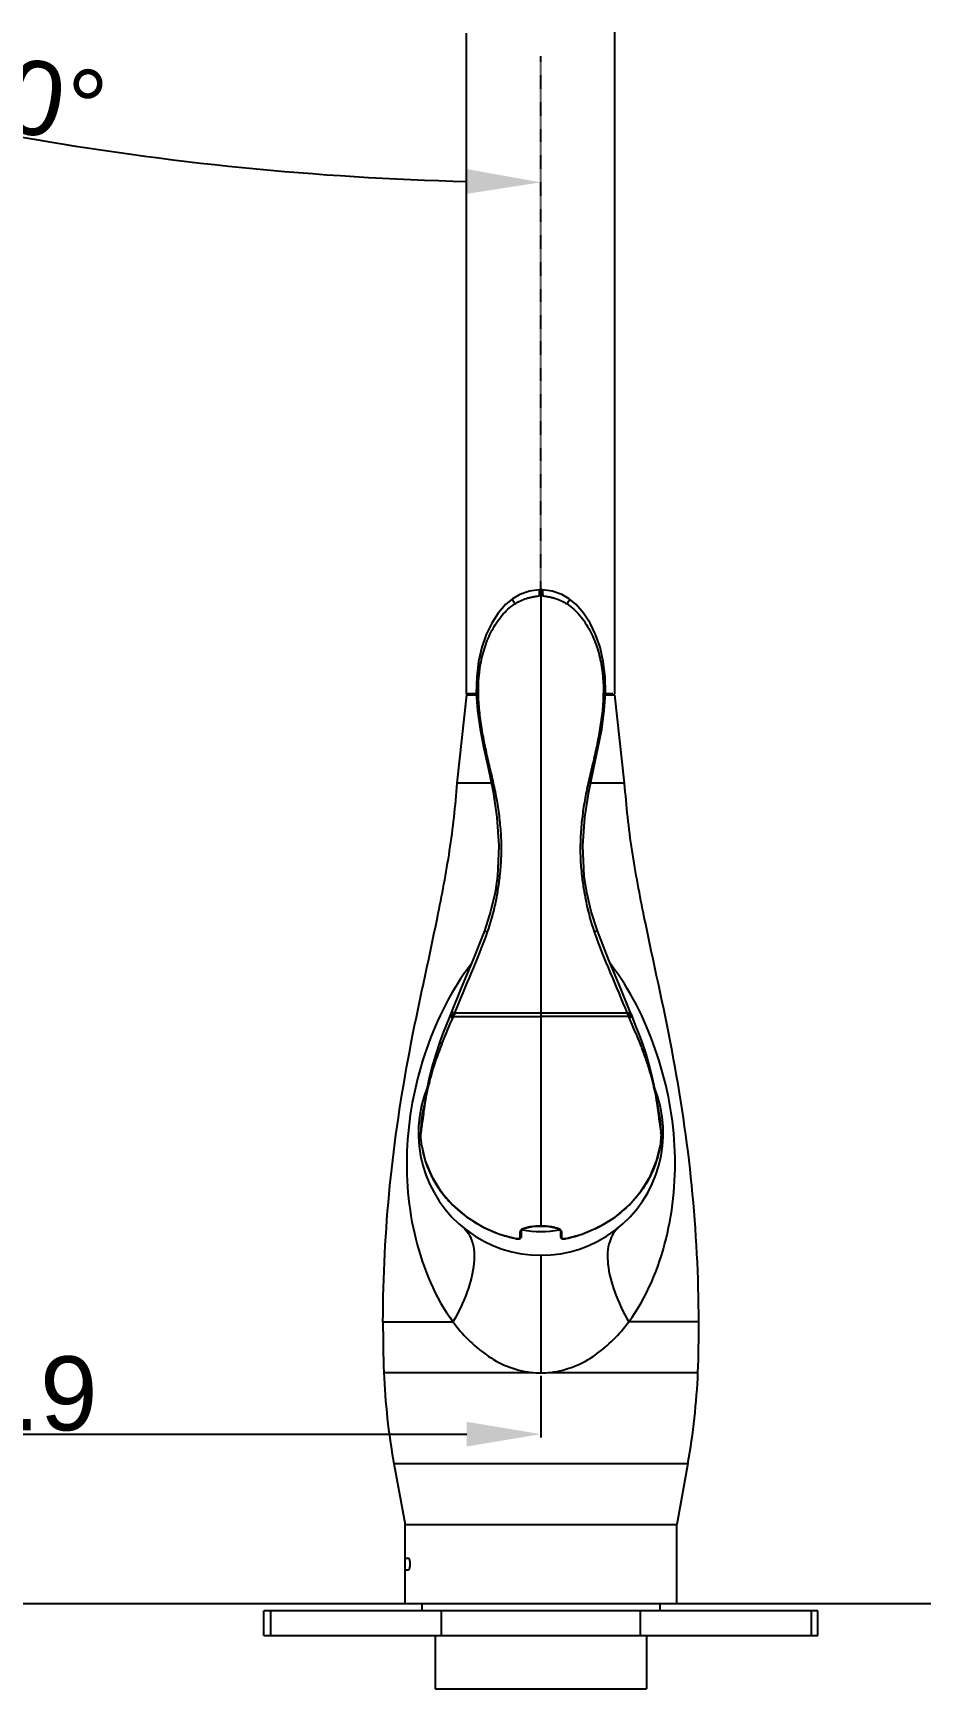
# Model space of a CAD drawing. Header units: millimetres. Extents: x 19562 to 20987, y -3943 to -2935.
# Drawn here: x 19963.9 to 20143.7, y -3484.1 to -3148.8 of the extents above; entities that cross this region are included whole.
import ezdxf

# ---------------------------------------------------------------- set-up
doc = ezdxf.new("R2010")
doc.units = ezdxf.units.MM
doc.header["$LTSCALE"] = 0.1
doc.linetypes.add('CENTER', pattern=[0.6, 0.375, -0.075, 0.075, -0.075])
doc.layers.add('02___PRT_ALL_AXES', color=7, linetype='Continuous')
doc.styles.get("Standard").update_dxf_attribs({"font": 'arial.ttf'})
doc.dimstyles.new('A4', dxfattribs={"dimtxt": 4, "dimasz": 3.5, "dimexe": 0.7, "dimexo": 0.625, "dimgap": 0.5, "dimtad": 1, "dimdec": 1, "dimdsep": 46, "dimtxsty": 'Standard', "dimcen": 2.5, "dimclrd": 5, "dimclre": 5, "dimclrt": 7, "dimadec": 3, "dimazin": 2, "dimtfac": 1, "dimtdec": 1, "dimtmove": 0, "dimatfit": 3, "dimfxl": 0, "dimarcsym": 0})

# ---------------------------------------------------------------- blocks, each defined once
blk = doc.blocks.new('*D382')
at = {"color": 3, "lineweight": -2}
blk.add_arc((20066.73, -2571.96), 607.08, 251.41572, 268.58428, dxfattribs=at)
at = {"color": 3}
for points in [[(19872.43, -3149.75), (19874.08, -3145.03), (19859.1, -3142.43)], [(20051.76, -3176.36), (20051.7, -3181.36), (20066.73, -3179.04)]]:
    blk.add_solid(points, dxfattribs=at)
at = {"layer": 'Defpoints', "color": 0}
for p in [(19877.47, -3091.95), (20066.73, -3153.41), (19926.73, -3162.68), (19820, -3249.85), (20066.73, -3262.8)]:
    blk.add_point(p, dxfattribs=at)
at = {"color": 3, "insert": (19962.73, -3161.78), "char_height": 15, "attachment_point": 5, "rotation": 350}
blk.add_mtext('20°', dxfattribs=at)
blk = doc.blocks.new('dfewtt')
at = {"color": 7, "linetype": 'Continuous'}
for p, q in [((14817.01, -1354.21), (14817.01, -1349.21)), ((14929.19, -1349.21), (14817.01, -1349.21)), ((14818.33, -1349.21), (14818.33, -1354.21)), ((14852.99, -1354.21), (14852.99, -1349.21)), ((14893.21, -1349.21), (14893.21, -1354.21)), ((14927.86, -1354.21), (14927.86, -1349.21)), ((14929.19, -1354.21), (14929.19, -1349.21)), ((14817.01, -1354.21), (14929.19, -1354.21)), ((14851.7, -1354.21), (14851.7, -1365.01)), ((14894.5, -1354.21), (14894.5, -1365.01)), ((14851.7, -1365.01), (14894.5, -1365.01))]:
    blk.add_line(p, q, dxfattribs=at)
blk = doc.blocks.new('*D379')
at = {"color": 3, "lineweight": -2}
for p, q in [((19834.8, -3209.8), (19834.8, -3433.24)), ((20066.72, -3420.76), (20066.72, -3433.24)), ((19849.8, -3432.54), (20051.72, -3432.54))]:
    blk.add_line(p, q, dxfattribs=at)
at = {"color": 3}
for points in [[(19849.8, -3430.04), (19849.8, -3435.04), (19834.8, -3432.54)], [(20051.72, -3430.04), (20051.72, -3435.04), (20066.72, -3432.54)]]:
    blk.add_solid(points, dxfattribs=at)
at = {"layer": 'Defpoints', "color": 0}
for p in [(19834.8, -3209.17), (20066.72, -3420.13), (20066.72, -3432.54)]:
    blk.add_point(p, dxfattribs=at)
at = {"color": 3, "insert": (19950.76, -3424.38), "char_height": 15, "attachment_point": 5}
blk.add_mtext('231.9', dxfattribs=at)
blk = doc.blocks.new('*D380')
at = {"color": 3, "lineweight": -2}
for p, q in [((19834.18, -3466.82), (19802.58, -3466.82)), ((19803.28, -3481.82), (19803.28, -3646.13)), ((20168.89, -3661.13), (19802.58, -3661.13))]:
    blk.add_line(p, q, dxfattribs=at)
at = {"color": 3}
for points in [[(19800.78, -3481.82), (19805.78, -3481.82), (19803.28, -3466.82)], [(19800.78, -3646.13), (19805.78, -3646.13), (19803.28, -3661.13)]]:
    blk.add_solid(points, dxfattribs=at)
at = {"layer": 'Defpoints', "color": 0}
for p in [(19834.8, -3466.82), (19803.28, -3661.13), (20169.52, -3661.13)]:
    blk.add_point(p, dxfattribs=at)
at = {"color": 3, "insert": (19794.43, -3563.98), "char_height": 15, "attachment_point": 5, "rotation": 90}
blk.add_mtext('500{\\fGulim|b0|i0|c129|p50;mm이하}', dxfattribs=at)

msp = doc.modelspace()

# ---------------------------------------------------------------- linework, layer by layer
at = {"color": 7, "linetype": 'Continuous'}
for p, q in [((20051.67, -3282.62), (20051.67, -3148.82)), ((20081.67, -3282.62), (20081.67, -3148.63)), ((20061.01, -3263.36), (20061.01, -3263.36)), ((20066.73, -3262.8), (20066.73, -3296.31)), ((20072.45, -3263.36), (20072.45, -3263.36)), ((20052.05, -3282.62), (20051.67, -3282.62)), ((20053.17, -3282.62), (20052.05, -3282.62)), ((20053.61, -3282.62), (20053.17, -3282.62)), ((20080.19, -3282.62), (20079.84, -3282.62)), ((20081.29, -3282.62), (20080.19, -3282.62)), ((20049.77, -3300.73), (20051.73, -3282.82)), ((20051.73, -3282.82), (20053.69, -3282.82)), ((20079.77, -3282.82), (20081.73, -3282.82)), ((20083.69, -3300.73), (20081.73, -3282.82)), ((20066.73, -3296.31), (20066.73, -3329.75)), ((20056.69, -3300.73), (20049.77, -3300.73)), ((20083.69, -3300.73), (20076.77, -3300.73)), ((20066.73, -3329.75), (20066.73, -3347.05)), ((20048.4, -3347.58), (20048.27, -3347.92)), ((20048.5, -3347.32), (20048.4, -3347.58)), ((20048.63, -3346.99), (20048.5, -3347.32)), ((20048.63, -3346.99), (20048.63, -3346.99)), ((20066.73, -3347.31), (20049.27, -3347.31)), ((20066.73, -3347.05), (20066.73, -3347.31)), ((20066.73, -3347.31), (20066.73, -3347.96)), ((20084.19, -3347.31), (20066.73, -3347.31)), ((20066.73, -3347.96), (20066.73, -3379.56)), ((20084.83, -3346.99), (20084.83, -3346.98)), ((20084.96, -3347.32), (20084.83, -3346.99)), ((20085.06, -3347.58), (20084.96, -3347.32)), ((20085.19, -3347.92), (20085.06, -3347.58)), ((20042.7, -3369.29), (20042.68, -3369.42)), ((20042.72, -3369.32), (20042.7, -3369.45)), ((20042.74, -3369.12), (20042.72, -3369.31)), ((20042.72, -3369.31), (20042.72, -3369.32)), ((20090.72, -3369.16), (20090.74, -3369.29)), ((20090.74, -3369.29), (20090.76, -3369.45)), ((20090.76, -3369.28), (20090.78, -3369.43)), ((20091.05, -3371.63), (20091.04, -3371.51)), ((20042.61, -3374.19), (20042.61, -3374.18)), ((20042.61, -3374.18), (20042.61, -3374.2)), ((20090.85, -3374.19), (20090.85, -3374.18)), ((20090.85, -3374.18), (20090.85, -3374.2)), ((20066.73, -3379.56), (20066.73, -3390.4)), ((20061.69, -3392.94), (20061.69, -3392.93)), ((20062.49, -3391.62), (20062.49, -3392.84)), ((20062.73, -3391.43), (20062.73, -3392.65)), ((20062.73, -3391.43), (20062.73, -3391.44)), ((20066.73, -3390.42), (20066.73, -3390.4)), ((20070.73, -3391.43), (20070.73, -3391.44)), ((20070.73, -3391.43), (20070.73, -3392.65)), ((20070.96, -3392.84), (20070.97, -3391.62)), ((20071.77, -3392.94), (20071.77, -3392.93)), ((20066.73, -3396.32), (20066.73, -3420.13)), ((20034.76, -3409.82), (20048.94, -3409.82)), ((20098.7, -3409.82), (20084.52, -3409.82)), ((20034.94, -3420.02), (20064.69, -3420.02)), ((20068.71, -3420.02), (20098.52, -3420.02)), ((20036.97, -3438.48), (20096.49, -3438.48)), ((20036.97, -3438.48), (20039.23, -3450.82)), ((20096.49, -3438.48), (20094.23, -3450.82)), ((20039.23, -3450.82), (20094.23, -3450.82)), ((20039.23, -3457.62), (20039.9, -3457.62)), ((20039.23, -3460.02), (20039.23, -3457.62)), ((20039.23, -3460.02), (20039.9, -3460.02))]:
    msp.add_line(p, q, dxfattribs=at)
at = {"color": 1, "linetype": 'CENTER'}
msp.add_line((20066.73, -3262.8), (20066.73, -3153.41), dxfattribs=at)
msp.add_line((19792.6, -3466.82), (20411.45, -3466.82))
at = {"color": 7, "linetype": 'Continuous'}
for points in [[(20066.41, -3261.55), (20064.43, -3261.84), (20062.46, -3262.52), (20061.01, -3263.36)], [(20066.73, -3261.53), (20066.48, -3261.54), (20066.41, -3261.55)], [(20067.05, -3261.55), (20066.98, -3261.54), (20066.73, -3261.53)], [(20072.45, -3263.36), (20070.99, -3262.52), (20069.03, -3261.84), (20067.05, -3261.55)], [(20061.01, -3263.36), (20059.57, -3264.54), (20058.08, -3266.25), (20056.78, -3268.29), (20055.66, -3270.61), (20054.76, -3273.2), (20054.1, -3276.06), (20053.73, -3279.16), (20053.66, -3282.49), (20053.9, -3286.02), (20054.42, -3289.74), (20055.18, -3293.66), (20056.1, -3297.86), (20057.05, -3302.46), (20057.82, -3307.56), (20058.21, -3313.4), (20057.94, -3319.51)], [(20075.52, -3319.51), (20075.25, -3313.4), (20075.64, -3307.56), (20076.41, -3302.46), (20077.36, -3297.86), (20078.28, -3293.66), (20079.04, -3289.74), (20079.56, -3286.02), (20079.79, -3282.49), (20079.73, -3279.16), (20079.36, -3276.06), (20078.7, -3273.2), (20077.8, -3270.61), (20076.68, -3268.29), (20075.38, -3266.25), (20073.89, -3264.54), (20072.45, -3263.36)], [(20057.94, -3319.51), (20057.44, -3322.86), (20056.53, -3326.73), (20055.28, -3330.64)], [(20078.18, -3330.64), (20076.93, -3326.73), (20076.02, -3322.86), (20075.52, -3319.51)], [(20055.28, -3330.64), (20052.95, -3336.58), (20050.58, -3342.14), (20048.63, -3346.99)], [(20084.83, -3346.99), (20082.88, -3342.14), (20080.51, -3336.58), (20078.18, -3330.64)], [(20048.27, -3347.92), (20047.56, -3349.69), (20046.82, -3351.56), (20046.25, -3353.1)], [(20087.21, -3353.1), (20086.64, -3351.56), (20085.9, -3349.69), (20085.19, -3347.92)], [(20046.25, -3353.1), (20045.44, -3355.56), (20044.68, -3358.22), (20044.06, -3360.74), (20043.6, -3362.99), (20043.28, -3364.91), (20043.05, -3366.55), (20042.86, -3368), (20042.7, -3369.3)], [(20090.76, -3369.28), (20090.59, -3367.95), (20090.4, -3366.51), (20090.17, -3364.87), (20089.85, -3362.95), (20089.39, -3360.71), (20088.78, -3358.19), (20088.02, -3355.55), (20087.21, -3353.1)], [(20042.61, -3374.19), (20043.31, -3377.18), (20044.63, -3380.36), (20046.5, -3383.38), (20048.87, -3386.14), (20051.7, -3388.56), (20054.88, -3390.54), (20058.32, -3392.02), (20061.69, -3392.94)], [(20071.77, -3392.94), (20075.12, -3392.03), (20078.56, -3390.54), (20081.75, -3388.57), (20084.58, -3386.15), (20086.96, -3383.39), (20088.83, -3380.37), (20090.14, -3377.2), (20090.85, -3374.19)], [(20061.69, -3392.94), (20061.8, -3392.96), (20062.1, -3392.99), (20062.35, -3392.97)], [(20062.35, -3392.97), (20062.54, -3392.92), (20062.68, -3392.81), (20062.73, -3392.65)], [(20062.73, -3391.44), (20062.78, -3391.28), (20063.02, -3391.07), (20063.48, -3390.85), (20064.17, -3390.66), (20065.03, -3390.52), (20065.99, -3390.44), (20066.73, -3390.42)], [(20066.73, -3390.42), (20067.44, -3390.44), (20068.4, -3390.52), (20069.27, -3390.66), (20069.96, -3390.85), (20070.43, -3391.06), (20070.67, -3391.27), (20070.73, -3391.44)], [(20070.73, -3392.65), (20070.78, -3392.8), (20070.91, -3392.91), (20071.09, -3392.97)], [(20071.09, -3392.97), (20071.34, -3392.99), (20071.64, -3392.96), (20071.77, -3392.94)]]:
    msp.add_lwpolyline(points, dxfattribs=at)
for centre, radius, start, end in [((20051.87, -3282.62), 0.2, 179.9986, 209.8083), ((20051.87, -3282.62), 0.2, 180, 223.339), ((19988.79, -3323.31), 65.07, 337.4405, 337.7716), ((20174.43, -3397.5), 134.84, 158.1494, 158.3039), ((20143.38, -3323.89), 63.66, 201.9235, 202.1843), ((20144.67, -3323.31), 65.07, 202.2284, 202.5595), ((20066.73, -3371.53), 24.79, 158.1657, 21.8258), ((20067.06, -3371.71), 24.67, 165.6539, 172.7171), ((20066.39, -3371.71), 24.67, 7.283, 14.322), ((20066.8, -3371.61), 24.4, 174.8012, 179.7453), ((20065.78, -3371.54), 23.37, 174.4368, 174.7565), ((20065.53, -3371.51), 23.12, 172.7301, 174.4387), ((20067.93, -3371.51), 23.12, 5.5872, 7.2704), ((20067.68, -3371.54), 23.37, 5.2324, 5.589), ((20066.96, -3371.6), 24.1, 0.2234, 5.2178), ((20098.05, -3371.72), 55.64, 179.781, 179.9086), ((20043.39, -3371.49), 0.966, 179.3274, 180.9), ((20090.07, -3371.49), 0.966, 359.1, 0.6611), ((20034.59, -3371.72), 56.47, 0.095, 0.2208), ((20066.71, -3367.79), 25.64, 252.549, 258.704), ((20066.73, -3371.53), 20, 259.0192, 280.9095), ((20066.89, -3368.29), 25.11, 281.2125, 289.9356), ((20269.42, -3410.87), 234.66, 179.743, 182.2349), ((19864.04, -3410.87), 234.66, 357.7651, 0.257), ((20165.84, -3414.91), 131, 182.2349, 190.3611), ((20066.72, -3401.17), 18.96, 263.8554, 270.0271), ((20066.71, -3401.17), 18.97, 270.0611, 276.0572), ((19967.62, -3414.91), 131, 349.6389, 357.7651)]:
    msp.add_arc(centre, radius, start, end, dxfattribs=at)
for points, knots in [([(20066.41, -3261.55), (20066.41, -3261.55), (20066.41, -3261.56), (20066.41, -3261.58), (20066.41, -3261.61), (20066.41, -3261.66), (20066.4, -3261.72), (20066.4, -3261.83), (20066.39, -3261.98), (20066.38, -3262.19), (20066.37, -3262.46), (20066.36, -3262.67), (20066.36, -3262.8)], [0, 0, 0, 0, 0.00526, 0.021544, 0.048868, 0.087034, 0.135848, 0.195112, 0.341346, 0.510393, 0.684502, 1, 1, 1, 1]), ([(20066.73, -3261.53), (20066.73, -3261.53), (20066.72, -3261.55), (20066.72, -3261.58), (20066.72, -3261.65), (20066.73, -3261.77), (20066.72, -3261.94), (20066.72, -3262.13), (20066.73, -3262.35), (20066.74, -3262.57), (20066.73, -3262.72), (20066.73, -3262.8)], [0, 0, 0, 0, 0.007016, 0.023121, 0.083885, 0.181885, 0.312287, 0.467946, 0.640392, 0.820891, 1, 1, 1, 1]), ([(20067.05, -3261.55), (20067.05, -3261.55), (20067.05, -3261.56), (20067.05, -3261.58), (20067.05, -3261.61), (20067.05, -3261.66), (20067.06, -3261.72), (20067.06, -3261.83), (20067.07, -3261.98), (20067.07, -3262.19), (20067.09, -3262.46), (20067.1, -3262.67), (20067.1, -3262.8)], [0, 0, 0, 0, 0.005273, 0.021566, 0.048889, 0.087049, 0.135856, 0.195115, 0.341347, 0.510396, 0.684507, 1, 1, 1, 1]), ([(20058.43, -3319.48), (20058.57, -3318.28), (20058.77, -3315.88), (20058.77, -3312.27), (20058.51, -3308.67), (20058.03, -3305.08), (20057.36, -3301.53), (20056.52, -3298.01), (20055.7, -3294.5), (20054.97, -3290.97), (20054.4, -3287.41), (20053.96, -3282.62), (20054.15, -3277.76), (20055.33, -3273.07), (20056.5, -3270.29), (20057.72, -3268.22), (20059.13, -3266.29), (20060.46, -3265.04), (20061.46, -3264.41)], [0, 0, 0, 0, 0.062535, 0.124999, 0.187568, 0.250276, 0.313039, 0.375626, 0.438096, 0.500576, 0.563079, 0.625589, 0.750783, 0.813509, 0.875787, 0.907044, 0.938465, 1, 1, 1, 1]), ([(20061.01, -3263.36), (20060.97, -3263.39), (20060.97, -3263.5), (20061.01, -3263.63), (20061.1, -3263.85), (20061.25, -3264.11), (20061.39, -3264.31), (20061.46, -3264.41)], [0, 0, 0, 0, 0.119851, 0.229692, 0.369253, 0.69177, 1, 1, 1, 1]), ([(20061.46, -3264.41), (20061.82, -3264.18), (20062.57, -3263.75), (20063.58, -3263.34), (20064.41, -3263.11), (20065.05, -3262.97), (20065.7, -3262.86), (20066.14, -3262.83), (20066.36, -3262.8)], [0, 0, 0, 0, 0.246726, 0.495914, 0.621468, 0.747422, 0.873637, 1, 1, 1, 1]), ([(20066.73, -3262.8), (20066.67, -3262.79), (20066.54, -3262.78), (20066.42, -3262.79), (20066.36, -3262.8)], [0, 0, 0, 0, 0.499888, 1, 1, 1, 1]), ([(20067.1, -3262.8), (20067.04, -3262.79), (20066.92, -3262.78), (20066.79, -3262.79), (20066.73, -3262.8)], [0, 0, 0, 0, 0.500112, 1, 1, 1, 1]), ([(20067.1, -3262.8), (20067.32, -3262.83), (20067.76, -3262.85), (20068.4, -3262.97), (20069.05, -3263.11), (20069.88, -3263.34), (20070.89, -3263.75), (20071.63, -3264.18), (20072, -3264.41)], [0, 0, 0, 0, 0.126363, 0.252565, 0.378549, 0.504061, 0.753282, 1, 1, 1, 1]), ([(20072.45, -3263.36), (20072.49, -3263.39), (20072.49, -3263.5), (20072.45, -3263.64), (20072.36, -3263.84), (20072.21, -3264.11), (20072.07, -3264.31), (20072, -3264.41)], [0, 0, 0, 0, 0.12025, 0.229072, 0.368937, 0.69153, 1, 1, 1, 1]), ([(20072, -3264.41), (20073, -3265.04), (20074.33, -3266.29), (20075.74, -3268.22), (20076.96, -3270.29), (20078.13, -3273.07), (20079.31, -3277.76), (20079.5, -3282.62), (20079.06, -3287.41), (20078.48, -3290.97), (20077.76, -3294.5), (20076.94, -3298.01), (20076.1, -3301.53), (20075.42, -3305.08), (20074.95, -3308.67), (20074.69, -3312.27), (20074.68, -3315.88), (20074.89, -3318.28), (20075.03, -3319.48)], [0, 0, 0, 0, 0.061536, 0.092956, 0.124213, 0.186491, 0.249217, 0.374411, 0.436921, 0.499424, 0.561905, 0.624375, 0.686962, 0.749724, 0.812433, 0.875001, 0.937465, 1, 1, 1, 1]), ([(20034.76, -3409.82), (20034.8, -3400.61), (20035.71, -3382.17), (20039.83, -3354.83), (20044.97, -3332.43), (20048.44, -3314.4), (20049.44, -3305.29), (20049.77, -3300.73)], [0, 0, 0, 0, 0.250564, 0.501031, 0.751078, 0.875657, 1, 1, 1, 1]), ([(20098.7, -3409.82), (20098.66, -3400.61), (20097.75, -3382.17), (20093.63, -3354.83), (20088.48, -3332.43), (20085.02, -3314.4), (20084.02, -3305.29), (20083.69, -3300.73)], [0, 0, 0, 0, 0.250564, 0.501031, 0.751078, 0.875657, 1, 1, 1, 1]), ([(20055.93, -3330.82), (20056.55, -3328.97), (20057.36, -3326.16), (20058.07, -3322.35), (20058.32, -3320.43), (20058.43, -3319.48)], [0, 0, 0, 0, 0.502303, 0.751543, 1, 1, 1, 1]), ([(20057.94, -3319.51), (20057.94, -3319.49), (20058, -3319.47), (20058.09, -3319.47), (20058.25, -3319.47), (20058.37, -3319.47), (20058.43, -3319.48)], [0, 0, 0, 0, 0.087138, 0.29842, 0.616915, 1, 1, 1, 1]), ([(20075.52, -3319.51), (20075.52, -3319.49), (20075.46, -3319.48), (20075.36, -3319.47), (20075.21, -3319.47), (20075.09, -3319.47), (20075.03, -3319.48)], [0, 0, 0, 0, 0.090804, 0.302126, 0.618719, 1, 1, 1, 1]), ([(20075.03, -3319.48), (20075.14, -3320.43), (20075.39, -3322.35), (20076.1, -3326.16), (20076.91, -3328.97), (20077.52, -3330.82)], [0, 0, 0, 0, 0.248457, 0.497697, 1, 1, 1, 1]), ([(20049.27, -3347.32), (20050.38, -3344.56), (20052.7, -3339.1), (20055, -3333.63), (20055.93, -3330.82)], [0, 0, 0, 0, 0.500942, 1, 1, 1, 1]), ([(20055.28, -3330.64), (20055.28, -3330.64), (20055.31, -3330.64), (20055.34, -3330.65), (20055.4, -3330.66), (20055.48, -3330.68), (20055.57, -3330.71), (20055.73, -3330.75), (20055.85, -3330.79), (20055.93, -3330.82)], [0, 0, 0, 0, 0.019819, 0.071809, 0.158543, 0.280971, 0.434539, 0.611075, 1, 1, 1, 1]), ([(20078.18, -3330.64), (20078.17, -3330.64), (20078.15, -3330.64), (20078.12, -3330.65), (20078.06, -3330.66), (20077.98, -3330.68), (20077.88, -3330.71), (20077.73, -3330.75), (20077.61, -3330.79), (20077.52, -3330.82)], [0, 0, 0, 0, 0.019822, 0.071829, 0.15858, 0.281014, 0.434587, 0.611122, 1, 1, 1, 1]), ([(20077.53, -3330.82), (20078.46, -3333.63), (20080.76, -3339.1), (20083.08, -3344.56), (20084.18, -3347.32)], [0, 0, 0, 0, 0.499058, 1, 1, 1, 1]), ([(20052.59, -3337.39), (20048.66, -3342.53), (20042.67, -3354.47), (20038.75, -3373.74), (20040.37, -3393.02), (20045.32, -3404.86), (20048.93, -3409.82)], [0, 0, 0, 0, 0.252905, 0.512612, 0.760052, 1, 1, 1, 1]), ([(20084.52, -3409.82), (20088.14, -3404.86), (20093.08, -3393.01), (20094.71, -3373.74), (20090.79, -3354.47), (20084.8, -3342.53), (20080.87, -3337.39)], [0, 0, 0, 0, 0.239949, 0.487389, 0.747094, 1, 1, 1, 1]), ([(20046.65, -3353.55), (20046.82, -3353.11), (20047.55, -3351.34), (20048.33, -3349.6), (20048.88, -3348.27)], [0, 0, 0, 0, 0.247392, 1, 1, 1, 1]), ([(20048.88, -3348.27), (20048.8, -3348.24), (20048.65, -3348.17), (20048.45, -3348.07), (20048.33, -3347.99), (20048.28, -3347.95), (20048.27, -3347.92), (20048.27, -3347.92)], [0, 0, 0, 0, 0.3762, 0.699557, 0.913337, 0.970893, 1, 1, 1, 1]), ([(20048.4, -3347.58), (20048.4, -3347.59), (20048.41, -3347.61), (20048.46, -3347.65), (20048.59, -3347.72), (20048.78, -3347.82), (20048.94, -3347.89), (20049.03, -3347.93)], [0, 0, 0, 0, 0.027683, 0.083936, 0.289456, 0.605147, 1, 1, 1, 1]), ([(20048.5, -3347.32), (20048.5, -3347.33), (20048.51, -3347.34), (20048.55, -3347.37), (20048.59, -3347.4), (20048.62, -3347.42)], [0, 0, 0, 0, 0.095494, 0.288718, 1, 1, 1, 1]), ([(20048.62, -3347.42), (20048.65, -3347.43), (20048.82, -3347.52), (20049, -3347.59), (20049.14, -3347.65)], [0, 0, 0, 0, 0.193098, 1, 1, 1, 1]), ([(20049.27, -3347.32), (20049.19, -3347.28), (20049.03, -3347.21), (20048.84, -3347.13), (20048.73, -3347.07), (20048.67, -3347.03), (20048.64, -3347.01), (20048.63, -3346.99), (20048.63, -3346.99)], [0, 0, 0, 0, 0.394723, 0.713395, 0.832211, 0.919046, 0.973573, 1, 1, 1, 1]), ([(20049.03, -3347.93), (20050.48, -3347.93), (20054.15, -3347.95), (20060.05, -3347.96), (20064.5, -3347.96), (20066.73, -3347.96)], [0, 0, 0, 0, 0.246283, 0.621954, 1, 1, 1, 1]), ([(20084.43, -3347.93), (20082.98, -3347.93), (20079.31, -3347.95), (20073.41, -3347.96), (20068.96, -3347.96), (20066.73, -3347.96)], [0, 0, 0, 0, 0.246288, 0.621959, 1, 1, 1, 1]), ([(20084.19, -3347.31), (20084.28, -3347.28), (20084.43, -3347.21), (20084.62, -3347.13), (20084.73, -3347.07), (20084.79, -3347.03), (20084.82, -3347.01), (20084.83, -3346.99), (20084.83, -3346.99)], [0, 0, 0, 0, 0.396154, 0.713171, 0.831507, 0.919235, 0.974752, 1, 1, 1, 1]), ([(20084.84, -3347.42), (20084.81, -3347.43), (20084.64, -3347.52), (20084.46, -3347.6), (20084.32, -3347.66)], [0, 0, 0, 0, 0.192182, 1, 1, 1, 1]), ([(20085.06, -3347.58), (20085.06, -3347.59), (20085.05, -3347.61), (20085, -3347.65), (20084.87, -3347.72), (20084.68, -3347.82), (20084.52, -3347.89), (20084.43, -3347.93)], [0, 0, 0, 0, 0.027686, 0.08394, 0.289462, 0.60515, 1, 1, 1, 1]), ([(20085.19, -3347.92), (20085.19, -3347.92), (20085.18, -3347.95), (20085.13, -3347.99), (20085.01, -3348.07), (20084.81, -3348.17), (20084.66, -3348.24), (20084.57, -3348.27)], [0, 0, 0, 0, 0.029107, 0.086663, 0.300443, 0.6238, 1, 1, 1, 1]), ([(20084.57, -3348.27), (20084.76, -3348.72), (20085.51, -3350.47), (20086.28, -3352.22), (20086.81, -3353.55)], [0, 0, 0, 0, 0.251688, 1, 1, 1, 1]), ([(20084.96, -3347.32), (20084.96, -3347.33), (20084.95, -3347.34), (20084.91, -3347.37), (20084.87, -3347.4), (20084.84, -3347.42)], [0, 0, 0, 0, 0.097678, 0.291232, 1, 1, 1, 1]), ([(20046.65, -3353.55), (20046, -3355.21), (20044.91, -3358.22), (20044.08, -3361.33), (20043.78, -3362.72)], [0, 0, 0, 0, 0.554999, 1, 1, 1, 1]), ([(20046.65, -3353.55), (20046.59, -3353.52), (20046.47, -3353.44), (20046.32, -3353.32), (20046.23, -3353.17), (20046.25, -3353.1)], [0, 0, 0, 0, 0.345682, 0.640897, 1, 1, 1, 1]), ([(20087.21, -3353.1), (20087.23, -3353.17), (20087.14, -3353.32), (20086.99, -3353.44), (20086.87, -3353.52), (20086.81, -3353.55)], [0, 0, 0, 0, 0.359103, 0.654318, 1, 1, 1, 1]), ([(20086.81, -3353.55), (20087.16, -3354.41), (20087.77, -3356.08), (20088.79, -3359.12), (20089.37, -3361.33), (20089.68, -3362.72)], [0, 0, 0, 0, 0.28907, 0.555083, 1, 1, 1, 1]), ([(20043.78, -3362.72), (20043.63, -3363.41), (20043.33, -3364.91), (20043.02, -3367.05), (20042.82, -3368.49), (20042.74, -3369.12)], [0, 0, 0, 0, 0.328817, 0.705682, 1, 1, 1, 1]), ([(20089.68, -3362.72), (20089.84, -3363.42), (20090.13, -3364.93), (20090.45, -3367.08), (20090.64, -3368.53), (20090.72, -3369.16)], [0, 0, 0, 0, 0.329338, 0.706039, 1, 1, 1, 1]), ([(20042.68, -3369.43), (20042.64, -3369.8), (20042.55, -3370.48), (20042.46, -3371.16), (20042.42, -3371.48)], [0, 0, 0, 0, 0.543161, 1, 1, 1, 1]), ([(20042.7, -3369.45), (20042.67, -3369.65), (20042.59, -3370.33), (20042.49, -3371.02), (20042.42, -3371.5)], [0, 0, 0, 0, 0.294648, 1, 1, 1, 1]), ([(20090.76, -3369.45), (20090.79, -3369.65), (20090.87, -3370.34), (20090.97, -3371.02), (20091.04, -3371.5)], [0, 0, 0, 0, 0.294717, 1, 1, 1, 1]), ([(20090.78, -3369.43), (20090.8, -3369.62), (20090.89, -3370.31), (20090.98, -3370.99), (20091.04, -3371.48)], [0, 0, 0, 0, 0.285802, 1, 1, 1, 1]), ([(20042.4, -3371.63), (20042.41, -3371.61), (20042.41, -3371.56), (20042.42, -3371.51), (20042.42, -3371.48)], [0, 0, 0, 0, 0.284757, 1, 1, 1, 1]), ([(20042.4, -3371.63), (20042.41, -3371.62), (20042.41, -3371.58), (20042.42, -3371.54), (20042.42, -3371.5)], [0, 0, 0, 0, 0.218824, 1, 1, 1, 1]), ([(20042.61, -3374.18), (20042.58, -3373.97), (20042.46, -3373.13), (20042.41, -3372.27), (20042.4, -3371.63)], [0, 0, 0, 0, 0.244932, 1, 1, 1, 1]), ([(20091.05, -3371.63), (20091.05, -3371.85), (20091.03, -3372.7), (20090.95, -3373.55), (20090.85, -3374.18)], [0, 0, 0, 0, 0.254805, 1, 1, 1, 1]), ([(20091.04, -3371.48), (20091.04, -3371.49), (20091.05, -3371.54), (20091.05, -3371.59), (20091.05, -3371.63)], [0, 0, 0, 0, 0.201128, 1, 1, 1, 1]), ([(20042.61, -3374.2), (20042.77, -3375.23), (20043.25, -3377.26), (20044.45, -3380.17), (20046.06, -3382.89), (20048.73, -3386.23), (20052.94, -3389.74), (20056.93, -3391.59), (20059.02, -3392.24)], [0, 0, 0, 0, 0.121386, 0.243566, 0.366794, 0.491224, 0.743305, 1, 1, 1, 1]), ([(20090.85, -3374.2), (20090.55, -3376.17), (20089.61, -3379.08), (20087.61, -3382.57), (20085.11, -3385.82), (20081.18, -3389.28), (20077.42, -3391.19), (20075.45, -3391.9)], [0, 0, 0, 0, 0.243319, 0.366683, 0.491193, 0.743331, 1, 1, 1, 1]), ([(20050.93, -3390.63), (20051.8, -3391.35), (20053.23, -3393.74), (20053.36, -3398.43), (20051.92, -3404.02), (20050.07, -3407.85), (20048.93, -3409.82)], [0, 0, 0, 0, 0.164024, 0.382606, 0.668193, 1, 1, 1, 1]), ([(20062.49, -3392.84), (20062.49, -3392.87), (20062.44, -3392.92), (20062.35, -3392.95), (20062.2, -3392.98), (20061.98, -3392.97), (20061.79, -3392.95), (20061.69, -3392.93)], [0, 0, 0, 0, 0.119484, 0.213443, 0.33313, 0.638268, 1, 1, 1, 1]), ([(20062.62, -3391.3), (20062.6, -3391.32), (20062.53, -3391.42), (20062.5, -3391.53), (20062.49, -3391.62)], [0, 0, 0, 0, 0.270451, 1, 1, 1, 1]), ([(20062.73, -3391.44), (20062.73, -3391.49), (20062.67, -3391.6), (20062.55, -3391.63), (20062.49, -3391.62)], [0, 0, 0, 0, 0.501614, 1, 1, 1, 1]), ([(20062.7, -3392.75), (20062.68, -3392.78), (20062.62, -3392.84), (20062.53, -3392.85), (20062.49, -3392.84)], [0, 0, 0, 0, 0.469245, 1, 1, 1, 1]), ([(20066.73, -3390.4), (20066.29, -3390.41), (20065.45, -3390.44), (20064.3, -3390.59), (20063.48, -3390.8), (20062.97, -3391.02), (20062.78, -3391.14), (20062.71, -3391.21)], [0, 0, 0, 0, 0.318138, 0.605117, 0.836588, 0.926831, 1, 1, 1, 1]), ([(20070.75, -3391.21), (20070.67, -3391.14), (20070.48, -3391.02), (20069.98, -3390.8), (20069.16, -3390.59), (20068.01, -3390.44), (20067.17, -3390.4), (20066.73, -3390.4)], [0, 0, 0, 0, 0.073503, 0.163952, 0.395525, 0.682377, 1, 1, 1, 1]), ([(20070.73, -3391.44), (20070.73, -3391.49), (20070.79, -3391.6), (20070.91, -3391.63), (20070.97, -3391.62)], [0, 0, 0, 0, 0.489474, 1, 1, 1, 1]), ([(20070.76, -3392.75), (20070.77, -3392.78), (20070.84, -3392.83), (20070.92, -3392.85), (20070.96, -3392.84)], [0, 0, 0, 0, 0.47026, 1, 1, 1, 1]), ([(20070.97, -3391.62), (20070.96, -3391.59), (20070.94, -3391.47), (20070.89, -3391.36), (20070.83, -3391.29)], [0, 0, 0, 0, 0.239189, 1, 1, 1, 1]), ([(20071.77, -3392.93), (20071.67, -3392.95), (20071.48, -3392.97), (20071.26, -3392.98), (20071.11, -3392.95), (20071.02, -3392.92), (20070.96, -3392.87), (20070.96, -3392.84)], [0, 0, 0, 0, 0.36177, 0.666913, 0.786591, 0.880537, 1, 1, 1, 1]), ([(20082.53, -3390.63), (20081.64, -3391.37), (20080.2, -3393.81), (20080.11, -3398.54), (20081.57, -3404.1), (20083.41, -3407.89), (20084.52, -3409.82)], [0, 0, 0, 0, 0.167484, 0.388861, 0.674245, 1, 1, 1, 1]), ([(20048.94, -3409.82), (20050.82, -3412.32), (20054.2, -3415.82), (20059.83, -3418.99), (20063.05, -3419.81), (20064.69, -3420.02)], [0, 0, 0, 0, 0.489243, 0.742046, 1, 1, 1, 1]), ([(20068.71, -3420.02), (20070.35, -3419.8), (20073.59, -3419.01), (20079.24, -3415.82), (20082.61, -3412.32), (20084.52, -3409.82)], [0, 0, 0, 0, 0.257988, 0.510933, 1, 1, 1, 1]), ([(20039.9, -3457.62), (20039.95, -3457.62), (20040.01, -3457.71), (20040.07, -3457.83), (20040.13, -3458.05), (20040.19, -3458.38), (20040.21, -3458.82), (20040.19, -3459.27), (20040.13, -3459.6), (20040.07, -3459.82), (20040.01, -3459.94), (20039.95, -3460.02), (20039.9, -3460.02)], [0, 0, 0, 0, 0.054561, 0.101723, 0.162342, 0.317402, 0.499997, 0.682596, 0.837655, 0.898276, 0.945439, 1, 1, 1, 1])]:
    msp.add_open_spline(points, degree=3, knots=knots, dxfattribs=at)
for points in [[(20049.03, -3347.93), (20049.06, -3347.83), (20049.1, -3347.74), (20049.14, -3347.65)], [(20084.19, -3347.31), (20084.23, -3347.43), (20084.28, -3347.54), (20084.32, -3347.66)], [(20062.71, -3391.21), (20062.67, -3391.24), (20062.64, -3391.27), (20062.62, -3391.3)], [(20062.73, -3392.65), (20062.73, -3392.69), (20062.72, -3392.72), (20062.7, -3392.75)], [(20070.73, -3392.65), (20070.73, -3392.68), (20070.74, -3392.72), (20070.76, -3392.75)], [(20070.83, -3391.29), (20070.81, -3391.26), (20070.78, -3391.23), (20070.75, -3391.21)]]:
    msp.add_open_spline(points, degree=3, dxfattribs=at)
at = {"layer": '02___PRT_ALL_AXES', "color": 7, "linetype": 'Continuous'}
for p, q in [((20039.23, -3450.82), (20094.23, -3450.82)), ((20039.23, -3457.62), (20039.23, -3450.82)), ((20094.23, -3466.82), (20094.23, -3450.82)), ((20039.23, -3466.82), (20039.23, -3460.02)), ((20039.23, -3466.82), (20094.23, -3466.82)), ((20042.63, -3466.82), (20042.63, -3468.32)), ((20090.83, -3466.82), (20090.83, -3468.32)), ((20090.83, -3468.32), (20042.63, -3468.32))]:
    msp.add_line(p, q, dxfattribs=at)

# ---------------------------------------------------------------- block references
at = {"color": 2}
msp.add_blockref('dfewtt', (5193.63, -2119.11), dxfattribs=at)

# ---------------------------------------------------------------- dimensions: what is measured, and where the dimension line sits
at = {"color": 0}
dim = msp.add_angular_dim_2l(base=(19926.73, -3162.68), line1=((20066.73, -3262.8), (20066.73, -3153.41)), line2=((19877.47, -3091.95), (19820, -3249.85)), dimstyle='A4', override={"dimtxt": 15, "dimasz": 15, "dimclrd": 3, "dimclre": 3, "dimclrt": 3, "dimfxl": 0.5}, dxfattribs=at)
dim.commit()
dim.dimension.update_dxf_attribs({"geometry": '*D382', "text_midpoint": (19962.73, -3161.78)})
dim = msp.add_linear_dim(base=(20066.72, -3432.54), p1=(19834.8, -3209.17), p2=(20066.72, -3420.13), dimstyle='A4', override={"dimtxt": 15, "dimasz": 15, "dimclrd": 3, "dimclre": 3, "dimclrt": 3, "dimfxl": 0.5}, dxfattribs=at)
dim.commit()
dim.dimension.update_dxf_attribs({"geometry": '*D379', "text_midpoint": (19950.76, -3424.38)})
dim = msp.add_linear_dim(base=(19803.28, -3661.13), p1=(19834.8, -3466.82), p2=(20169.52, -3661.13), angle=90, text='500{\\fGulim|b0|i0|c129|p50;mm이하}', dimstyle='A4', override={"dimtxt": 15, "dimasz": 15, "dimclrd": 3, "dimclre": 3, "dimclrt": 3, "dimfxl": 0.5}, dxfattribs=at)
dim.commit()
dim.dimension.update_dxf_attribs({"geometry": '*D380', "text_midpoint": (19794.43, -3563.98)})

doc.saveas('drawing.dxf')
